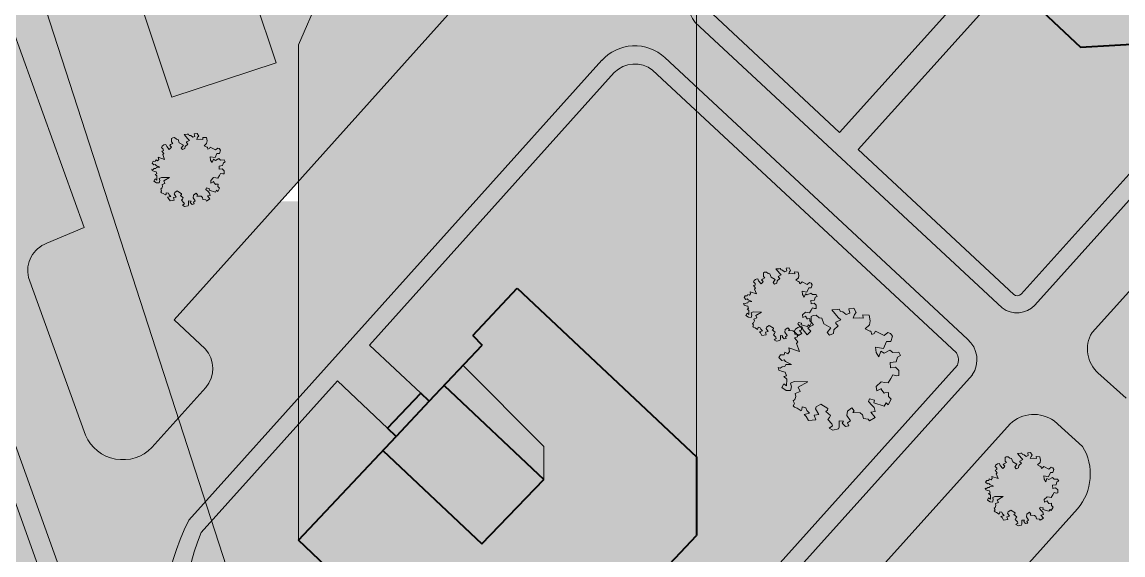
# Model space of a CAD drawing. Header units: millimetres. Extents: x 145836 to 266027, y 108786 to 206069.
# Drawn here: x 164393 to 172898, y 131255 to 135377 of the extents above; entities that cross this region are included whole.
import ezdxf

# ---------------------------------------------------------------- set-up
doc = ezdxf.new("R2010")
doc.units = ezdxf.units.MM
doc.layers.get('0').update_dxf_attribs({"color": 250})

msp = doc.modelspace()

# ---------------------------------------------------------------- hatches: boundary and pattern name
at = {"lineweight": 13, "true_color": 0xfcfcfc}
h = msp.add_hatch(color=7, dxfattribs=at)
h.set_gradient(color1=(194, 223, 180), color2=(197, 224, 184), centered=1, one_color=1, tint=0.8)
h.paths.add_polyline_path([(179772.6, 143016.4, -0.792677), (180445.3, 141647.1), (172659.1, 132974.9, 0.35594), (172704.3, 132663), (172922.2, 132467.6, 0.250858), (173333.5, 132488.7), (183710.9, 144062.1, 0.658834), (183475.1, 144519.6), (167837.7, 142487.8, 0.355396), (167538.1, 142088.4), (167590.2, 141702, 0.352882), (167946.2, 141453.4)])
at = {"lineweight": 20}
h = msp.add_hatch(color=254, dxfattribs=at)
h.paths.add_polyline_path([(171272.5, 137755.7), (171272.5, 139434.4), (169225.4, 137152.2), (169464.5, 136926.9, -0.394827), (169464.5, 136620.6), (169149.9, 136269.9), (169582.5, 135862.3, -0.029779), (169613.4, 135906)])
h.paths.add_polyline_path([(163635.3, 137227.7), (163323.1, 137125.8, -0.38277), (163054.9, 137258.8), (162787.3, 138001.9), (162787.3, 136420.3), (163662.4, 133990.2), (164801.1, 133990.2)])
h.paths.add_polyline_path([(166528.4, 133990.2), (166389.3, 133990.2), (165568.1, 133074.7), (165807.2, 132849.4, -0.394827), (165807.2, 132543.1), (165600.4, 132312.6), (165809.8, 131665.4), (166528.4, 132466.6)])
at = {"lineweight": 20, "true_color": 0xfff1c7}
for points in [[(171952.1, 135614.8), (171814.8, 135752.2), (170709.2, 134522.7), (169688.1, 135475.8, -0.350965), (169742.2, 135847.6), (171272.5, 137553.7), (171272.5, 137755.7), (169613.4, 135906, 0.029779), (169582.5, 135862.3), (169603.6, 135842.4), (169603.6, 135362), (171964, 133165.1, 0.374766), (172218.2, 133187.6), (175713.5, 137084.5, 0.396719), (175675, 137359.3), (174347.7, 138596.2), (174347.7, 138412.7), (175590.5, 137250.2, -0.195134), (175595.2, 137154.6), (174235.6, 135638.8), (173944.2, 135910.5), (173690.5, 135641.2), (173987, 135361.7), (172112.1, 133271.4, -0.357311), (172054.2, 133268.8), (170851.3, 134390)], [(169603.6, 134872.9), (169603.6, 134688.4), (171611, 132817.3, -0.237373), (171619.3, 132721.9), (169615.1, 130487.5), (169200.1, 130875.7), (168946.3, 130606.4), (169366.6, 130210.4), (167841.2, 128509.9, -0.141055), (167424.1, 128227.9), (166606.9, 127955.1, -0.327904), (166526.6, 128015.4), (166164.9, 129019.7), (166036.8, 128978.3), (166410.5, 127940.3, 0.369105), (166640.3, 127841), (167536.1, 128139.9, 0.136984), (167939.4, 128417.3), (171734.5, 132648.4, 0.386482), (171695.9, 132923.1)]]:
    msp.add_hatch(color=254, dxfattribs=at).paths.add_polyline_path(points)
at = {"lineweight": 20, "true_color": 0xb5b5b5}
h = msp.add_hatch(color=253, dxfattribs=at)
h.paths.add_polyline_path([(173959.9, 136124.6), (174007.1, 136079.1), (174347.7, 136440.6), (174347.7, 137048), (172963.5, 138352.3), (172618.9, 137986.6), (172693.1, 137912.4), (172544.1, 137754.3), (173169.5, 137128.9), (173169.5, 136874.1), (172690.2, 136377.1), (171925.5, 137097.7), (171272.5, 136404.7), (172570.1, 135182), (173196.9, 135219.3), (173535.2, 135578.3), (173490.7, 135621.4)])
h.paths.add_polyline_path([(173169.5, 136874.1), (172398.9, 137600.2), (171925.5, 137097.7), (172690.2, 136377.1)], flags=16)
at = {"lineweight": 20}
h = msp.add_hatch(color=256, dxfattribs=at)
h.set_gradient(color1=(194, 223, 180), color2=(197, 224, 184), centered=1, one_color=1, tint=0.8)
h.paths.add_polyline_path([(166396.5, 136138.1), (165373.6, 136138.1), (165536.8, 135685), (166089.7, 135867.3), (166106.9, 135815.3)], flags=17)
h.paths.add_polyline_path([(165549.5, 134794.2), (165282.8, 135601.2), (165485, 135667.9), (165315.6, 136138.1), (165089.4, 136138.1), (164514.4, 137734.9), (163910.2, 137537.8), (165600.4, 132312.6), (165813.4, 132550.1, 0.38277), (165807.2, 132849.4), (165568.1, 133074.7), (166528.4, 134145.3), (166528.4, 135199.1), (166996.3, 136273.1), (167251.5, 136032.6), (167251.5, 136543.9), (167445.4, 136642.5), (167159.8, 136908.6), (166126.4, 135756.4), (166356.4, 135060.4)])
at = {"lineweight": 20, "true_color": 0xbf9e7d}
h = msp.add_hatch(color=33, dxfattribs=at)
h.paths.add_polyline_path([(166089.7, 137676.4), (165282.8, 137410.2), (165549.5, 136603.3), (166356.4, 136869.5)])
h.paths.add_polyline_path([(165332.5, 137260), (165318.5, 137302.4), (164993, 137195), (165008.2, 137153)])
h.paths.add_polyline_path([(165923, 136726.6), (165871.2, 136709.4), (165973.6, 136425), (166031.6, 136425)])
h.paths.add_polyline_path([(166575.9, 137452.5), (166538.6, 137487.3), (166190.2, 137372.3), (166204.2, 137329.9)])
h.paths.add_polyline_path([(165373.6, 136138.1), (165315.6, 136138.1), (165485, 135667.9), (165536.8, 135685)])
h.paths.add_polyline_path([(166089.7, 135867.3), (165282.8, 135601.2), (165549.5, 134794.2), (166356.4, 135060.4)])
h.paths.add_polyline_path([(166468.8, 136138.1), (166396.5, 136138.1), (166106.9, 135815.3), (166126.4, 135756.4)])
at = {"lineweight": 20}
h = msp.add_hatch(color=256, dxfattribs=at)
h.set_gradient(color1=(194, 223, 180), color2=(197, 224, 184), centered=1, one_color=1, tint=0.8)
h.paths.add_polyline_path([(163910.2, 137537.8), (163054.9, 137258.8, 0.38277), (163323.1, 137125.8), (163635.3, 137227.7), (164874.1, 133787.7), (164564, 133656.6, 0.35404), (164444, 133401.4), (164883.3, 132181.2, 0.532278), (165397.2, 132086.1), (165600.4, 132312.6)])
h = msp.add_hatch(color=256, dxfattribs=at)
h.set_gradient(color1=(194, 223, 180), color2=(197, 224, 184), centered=1, one_color=1, tint=0.8)
h.paths.add_polyline_path([(171272.5, 136404.7), (171272.5, 137553.7), (169706.7, 135808.1, 0.302025), (169688.1, 135475.8), (170709.2, 134522.7), (171814.8, 135752.2), (171814.8, 135893.7)])
h.paths.add_polyline_path([(172024.8, 135695.8), (170851.3, 134390), (172054.2, 133268.8, 0.357311), (172112.1, 133271.4), (173987, 135361.7), (173690.5, 135641.2), (173689, 135639.7), (173594, 135732.1), (173490.7, 135621.4), (173535.2, 135578.3), (173196.9, 135219.3), (172570.1, 135182)])
at = {"lineweight": 13}
h = msp.add_hatch(color=252, dxfattribs=at)
h.paths.add_polyline_path([(168295.7, 137074.8), (167573.6, 136707.7), (168646.1, 135708.2), (169149.9, 136269.9)])
h.paths.add_polyline_path([(167573.6, 136707.7), (167445.4, 136642.5), (168555.7, 135607.4), (168646.1, 135708.2)])
h.paths.add_polyline_path([(167445.4, 136642.5), (167251.5, 136543.9), (167251.5, 136032.6), (166996.3, 136273.1), (166528.4, 135199.1), (166528.4, 134145.3), (167889.2, 135662.4), (168147.5, 135424.3, 0.390675), (168405.4, 135439.8), (168555.7, 135607.4)])
h.paths.add_polyline_path([(169582.5, 135862.3), (169149.9, 136269.9), (168405.4, 135439.8, -0.390675), (168147.5, 135424.3), (167889.2, 135662.4), (166528.4, 134145.3), (166528.4, 132466.6), (168871.7, 135079.1, -0.421045), (169358.6, 135101.2), (169603.6, 134872.9), (169603.6, 135362), (169592.5, 135372.3, -0.2962)])
h.paths.add_polyline_path([(169603.6, 135842.4), (169582.5, 135862.3, 0.2962), (169592.5, 135372.3), (169603.6, 135362)])
h.paths.add_polyline_path([(168872.9, 135080.5), (166528.4, 132466.6), (166528.4, 132264.6), (166829.9, 132600.7), (167217.8, 132235.1), (167473, 132505.9), (167078.4, 132877.8), (168968.5, 134985, -0.38902), (169264.6, 135004.4), (169603.6, 134688.4), (169603.6, 134872.9), (169357.9, 135101.9, 0.418549)])
h.paths.add_polyline_path([(169603.6, 134688.4), (169264.6, 135004.4, 0.38902), (168968.5, 134985), (167078.4, 132877.8), (167473, 132505.9), (167539.7, 132443.2), (167949, 132877.6), (167874.8, 132951.8), (168219.4, 133317.5), (169603.6, 132013.2)])
h.paths.add_polyline_path([(167217.8, 132235.1), (166829.9, 132600.7), (166528.4, 132264.6), (166528.4, 131369.9), (167284.5, 132172.3)])
at = {"lineweight": 20}
for color, points in [(254, [(175697, 136358.4), (175697, 137066), (172227.1, 133197.5, -0.193156), (172099.6, 133129.2), (172099.6, 132318.1, -0.265254), (172367.1, 132291.4), (172586, 132095, -0.321125), (172547.9, 131611.9), (172099.6, 131112.1), (172099.6, 129531.2), (172925.3, 130461.5, -1.009439), (173351.8, 130075.8), (173113.3, 129804.9), (174909.4, 128210.7), (175169.7, 128506.4, -0.362662), (175564.3, 128515.5), (175697, 128398.7), (175697, 128974.7), (175560.3, 129095, -0.416186), (175528.4, 129545.6), (175697, 129741.5), (175697, 130405), (175194, 129826.8, -0.403859), (174775.1, 129786.4), (173621.2, 130802.4, -0.454124), (173572.9, 131193.3), (175697, 133586.2), (175697, 135124.6), (173333.5, 132488.7, -0.250858), (172922.2, 132467.6), (172708.7, 132659, -0.362633), (172659.1, 132974.9)]), (254, [(165809.8, 131665.4), (165600.4, 132312.6), (165397.2, 132086.1, -0.532278), (164883.3, 132181.2), (164444, 133401.4, -0.38277), (164584.9, 133665.4), (164874.1, 133787.7), (164801.1, 133990.2), (163662.4, 133990.2), (165526.6, 128813.2), (166036.8, 128978.3), (165575.4, 130259.4, -0.201682), (165683, 131524.1)]), (252, [(167800, 132719.5), (167654.8, 132565.4), (168425.4, 131839.3), (168425.4, 132094.2)])]:
    msp.add_hatch(color=color, dxfattribs=at).paths.add_polyline_path(points)
at = {"lineweight": 20, "true_color": 0xfff1c7}
h = msp.add_hatch(color=254, dxfattribs=at)
h.paths.add_polyline_path([(162787.3, 136420.3), (162787.3, 136018.3), (163030.6, 135318.4), (162787.3, 135240.4), (162787.3, 134849.7), (163152.8, 134966.8), (165383.2, 128766.8), (165526.6, 128813.2)])
h.paths.add_polyline_path([(159716.6, 134256.4), (159308.6, 134125.7), (158657, 136120.7, -0.369789), (158741.9, 136248.2), (159040.7, 136345.7), (159007.4, 136448.7), (158649.6, 136331.9, 0.36162), (158520.2, 136094.4), (159482.8, 133143.6, 0.300185), (159676.9, 132996.8), (159424, 133771.9), (159830.7, 133903.5)])
h.paths.add_polyline_path([(159932.4, 136636.5), (159932.4, 136750.4), (159007.4, 136448.7), (159040.7, 136345.7)])
at = {"lineweight": 20}
h = msp.add_hatch(color=254, dxfattribs=at)
h.paths.add_polyline_path([(168286.1, 128098), (167410.3, 128098), (166931.1, 127938), (166931.1, 127470.4), (167880, 127787.1, 0.086971)])
h.paths.add_polyline_path([(172025.7, 132269.4, -0.082195), (172099.6, 132318.1), (172099.6, 133129.2, -0.187061), (171964, 133165.1), (169603.6, 135362), (169603.6, 134872.9), (171695.9, 132923.1, -0.386482), (171734.5, 132648.4), (167939.4, 128417.3, -0.141055), (167522.3, 128135.3), (167410.3, 128098), (168286.1, 128098, 0.022008), (168370, 128197.7)])
h = msp.add_hatch(color=256, dxfattribs=at)
h.set_gradient(color1=(194, 223, 180), color2=(197, 224, 184), centered=1, one_color=1, tint=0.8)
h.paths.add_polyline_path([(169603.6, 132013.2), (169603.6, 131405.8), (169263, 131044.3), (169215.8, 131089.8), (169103.6, 130969.5), (169200.1, 130875.7), (169615.1, 130487.5), (171619.3, 132721.9, 0.237373), (171611, 132817.3), (169603.6, 134688.4)])
at = {"lineweight": 20, "true_color": 0xb5b5b5}
h = msp.add_hatch(color=253, dxfattribs=at)
h.paths.add_polyline_path([(168425.4, 131839.3), (167946.1, 131342.3), (167181.4, 132062.9), (166528.4, 131369.9), (166743.7, 131167), (167825.9, 130147.3), (168452.8, 130184.6), (168791.1, 130543.5), (168746.6, 130586.7), (169215.8, 131089.8), (169263, 131044.3), (169603.6, 131405.8), (169603.6, 132013.2), (168219.4, 133317.5), (167874.8, 132951.8), (167949, 132877.6), (167800, 132719.5), (168425.4, 132094.2)])
h.paths.add_polyline_path([(167654.8, 132565.4), (167539.7, 132443.2), (167284.5, 132172.3), (167181.4, 132062.9), (167946.1, 131342.3), (168425.4, 131839.3)], flags=17)
at = {"lineweight": 40}
msp.add_hatch(color=252, dxfattribs=at).paths.add_polyline_path([(167539.7, 132443.2), (167473, 132505.9), (167217.8, 132235.1), (167284.5, 132172.3)])
at = {"lineweight": 20, "true_color": 0xfff1c7}
h = msp.add_hatch(color=254, dxfattribs=at)
h.paths.add_polyline_path([(166437.1, 129726), (166368.9, 129937), (165987.4, 129512.7), (165741.8, 130194.7, -0.186267), (165778.5, 131428.5), (165857.8, 131516.9), (165809.8, 131665.4), (165683, 131524.1, 0.201682), (165575.4, 130259.4), (166036.8, 128978.3), (166164.9, 129019.7), (166060.8, 129308.9)])
h.paths.add_polyline_path([(167207.8, 130580.2), (167070.7, 130717.4), (166368.9, 129937), (166437.1, 129726)])
h.paths.add_polyline_path([(166528.4, 132264.6), (166528.4, 132466.6), (165809.8, 131665.4), (165857.8, 131516.9)])
at = {"lineweight": 13}
h = msp.add_hatch(color=5, dxfattribs=at)
h.set_gradient(color1=(194, 223, 180), color2=(197, 224, 184), centered=1, one_color=1, tint=0.8)
h.paths.add_polyline_path([(159857.6, 130456.4, 0.364982), (159482.5, 130662.2), (159193.8, 130568, 0.380272), (159018.2, 130167.1), (160402.7, 126053.3, 0.384755), (160763.7, 125878.2), (161002.6, 125958.2, 0.367553), (161205.2, 126325.3)])
h.paths.add_polyline_path([(167257.3, 126650), (167257.3, 127199.2), (169171.1, 127846.5), (172547.9, 131611.9, 0.321125), (172586, 132095), (172367.1, 132291.4, 0.355193), (172025.7, 132269.4), (168370, 128197.7, -0.109188), (167880, 127787.1), (160849, 125440.4, 0.308604), (160694.8, 125178.2), (160726.9, 125081.8, 0.349526), (161505.7, 124773.7)])
at = {"lineweight": 20, "true_color": 0xfcfcfc}
h = msp.add_hatch(color=7, dxfattribs=at)
h.set_gradient(color1=(194, 223, 180), color2=(197, 224, 184), centered=1, one_color=1, tint=0.8)
h.paths.add_polyline_path([(164088.6, 132365.6), (160686.5, 131257.9), (161860.9, 127627.5), (165383.2, 128766.8)])
at = {"lineweight": 13}
h = msp.add_hatch(color=5, dxfattribs=at)
h.set_gradient(color1=(194, 223, 180), color2=(197, 224, 184), centered=1, one_color=1, tint=0.8)
h.paths.add_polyline_path([(166528.4, 132264.6), (165857.8, 131516.9), (166368.9, 129937), (167070.7, 130717.4), (167070.7, 130858.9), (166743.7, 131167), (166528.4, 131369.9)])
h.paths.add_polyline_path([(165741.8, 130194.7), (165987.4, 129512.7), (166368.9, 129937), (165857.8, 131516.9), (165778.5, 131428.5, 0.186267)])
h.paths.add_polyline_path([(166437.1, 129726), (166618.2, 129166.3), (166164.9, 129019.7), (166529.6, 128007, 0.299084), (166606.9, 127955.1), (167437.9, 128232.5, 0.119197), (167798.7, 128462.4), (169366.6, 130210.4), (168946.3, 130606.4), (168944.9, 130604.9), (168849.8, 130697.3), (168746.6, 130586.7), (168791.1, 130543.5), (168452.8, 130184.6), (167825.9, 130147.3), (167280.7, 130661), (167207.8, 130580.2)])
h.paths.add_polyline_path([(166437.1, 129726), (166060.8, 129308.9), (166164.9, 129019.7), (166618.2, 129166.3)])

# ---------------------------------------------------------------- linework, layer by layer
at = {"lineweight": 20}
for p, q in [((172659.1, 132974.9), (180604.1, 141823.9)), ((163540.4, 138680.9), (166618.2, 129166.3)), ((162432.9, 137404.4), (165903.8, 127765.9)), ((163635.3, 137227.7), (164874.1, 133787.7)), ((172218.2, 133187.6), (175713.5, 137084.5)), ((166356.4, 135060.4), (166089.7, 135867.3)), ((170709.2, 134522.7), (171883.7, 135828.8)), ((165568.1, 133074.7), (167889.2, 135662.4)), ((170851.3, 134390), (172024.8, 135695.8)), ((165549.5, 134794.2), (165282.8, 135601.2)), ((169688.1, 135475.8), (170709.2, 134522.7)), ((171964, 133165.1), (169592.5, 135372.3)), ((172112.1, 133271.4), (173987, 135361.7)), ((165550.5, 134794.6), (166357.4, 135060.8)), ((165683, 131524.1), (168872.9, 135080.5)), ((169357.9, 135101.9), (171695.9, 132923.1)), ((167078.4, 132877.8), (168968.5, 134985)), ((169264.6, 135004.4), (171611, 132817.3)), ((163152.8, 134966.8), (165745, 127761.1)), ((170851.3, 134390), (172054.2, 133268.8)), ((164874.1, 133787.7), (164584.9, 133665.4)), ((164444, 133401.4), (164883.3, 132181.2)), ((165807.2, 132849.4), (165568.1, 133074.7)), ((167473, 132505.9), (167078.4, 132877.8)), ((169615.1, 130487.5), (171619.3, 132721.9)), ((165778.5, 131428.5), (166829.9, 132600.7)), ((167217.8, 132235.1), (166829.9, 132600.7)), ((167939.4, 128417.3), (171734.5, 132648.4)), ((172922.2, 132467.6), (172704.3, 132663)), ((165397.2, 132086.1), (165813.4, 132550.1)), ((168370, 128197.7), (172025.7, 132269.4)), ((172586, 132095), (172367.1, 132291.4)), ((168653.7, 127269.6), (172547.9, 131611.9))]:
    msp.add_line(p, q, dxfattribs=at)
at = {"lineweight": 40}
for p, q in [((171272.5, 136404.7), (172570.1, 135182)), ((172570.1, 135182), (173196.9, 135219.3)), ((167874.8, 132951.8), (168219.4, 133317.5)), ((168219.4, 133317.5), (169603.6, 132013.2)), ((167874.8, 132951.8), (167949, 132877.6)), ((167539.7, 132443.2), (167949, 132877.6)), ((167217.8, 132235.1), (167473, 132505.9)), ((167539.7, 132443.2), (167473, 132505.9)), ((167654.8, 132565.4), (168425.4, 131839.3)), ((167539.7, 132443.2), (167284.5, 132172.3)), ((166528.4, 131369.9), (167284.5, 132172.3)), ((167284.5, 132172.3), (167217.8, 132235.1)), ((167181.4, 132062.9), (167946.1, 131342.3)), ((169603.6, 132013.2), (169603.6, 131405.8)), ((167946.1, 131342.3), (168425.4, 131839.3)), ((169263, 131044.3), (169603.6, 131405.8)), ((166743.7, 131167), (166528.4, 131369.9))]:
    msp.add_line(p, q, dxfattribs=at)
at = {"color": 252, "lineweight": 13}
msp.add_line((166996.3, 136273.1), (166528.4, 135199.1), dxfattribs=at)
at = {"color": 252, "lineweight": 9}
for p, q in [((169603.6, 132013.2), (169603.6, 135842.4)), ((166528.4, 131369.9), (166528.4, 135199.1))]:
    msp.add_line(p, q, dxfattribs=at)
at = {"lineweight": 13}
for p, q in [((165558.1, 134481.7), (165548.5, 134475.8)), ((165548.5, 134475.8), (165548.5, 134449.6)), ((165572.4, 134482.9), (165558.1, 134481.7)), ((165585.5, 134471), (165572.4, 134482.9)), ((165598.6, 134468.6), (165585.5, 134471)), ((165608.1, 134442.5), (165598.6, 134468.6)), ((165670.1, 134509.1), (165645, 134506.7)), ((165645, 134506.7), (165674.8, 134472.2)), ((165686.7, 134461.5), (165662.9, 134449.6)), ((165678.4, 134510.3), (165670.1, 134509.1)), ((165674.8, 134472.2), (165686.7, 134461.5)), ((165684.4, 134499.6), (165678.4, 134510.3)), ((165696.3, 134498.4), (165684.4, 134499.6)), ((165711.8, 134485.3), (165696.3, 134498.4)), ((165728.5, 134492.5), (165711.8, 134485.3)), ((165746.3, 134515.1), (165723.7, 134512.7)), ((165723.7, 134512.7), (165728.5, 134492.5)), ((165743.9, 134468.6), (165749.9, 134485.3)), ((165771.4, 134471), (165743.9, 134468.6)), ((165758.2, 134494.8), (165746.3, 134515.1)), ((165749.9, 134485.3), (165758.2, 134494.8)), ((165790.4, 134468.6), (165771.4, 134471)), ((165817.8, 134482.9), (165789.2, 134484.1)), ((165789.2, 134484.1), (165790.4, 134468.6)), ((165822.6, 134456.7), (165817.8, 134482.9)), ((165475.8, 134417.5), (165471.1, 134406.7)), ((165471.1, 134406.7), (165484.2, 134393.6)), ((165485.4, 134382.9), (165472.3, 134378.2)), ((165472.3, 134378.2), (165487.7, 134359.1)), ((165487.7, 134425.8), (165475.8, 134417.5)), ((165484.2, 134393.6), (165485.4, 134382.9)), ((165491.3, 134427), (165487.7, 134425.8)), ((165505.6, 134430.5), (165491.3, 134427)), ((165511.6, 134413.9), (165505.6, 134430.5)), ((165530.6, 134391.3), (165511.6, 134413.9)), ((165542.6, 134403.2), (165530.6, 134391.3)), ((165541.4, 134428.2), (165534.2, 134422.2)), ((165534.2, 134422.2), (165547.3, 134409.1)), ((165559.2, 134437.7), (165541.4, 134428.2)), ((165547.3, 134409.1), (165542.6, 134403.2)), ((165548.5, 134449.6), (165559.2, 134437.7)), ((165640.3, 134424.6), (165608.1, 134442.5)), ((165623.6, 134402), (165640.3, 134424.6)), ((165634.3, 134390.1), (165623.6, 134402)), ((165652.2, 134397.2), (165634.3, 134390.1)), ((165654.6, 134415.1), (165652.2, 134397.2)), ((165674.8, 134432.9), (165654.6, 134415.1)), ((165662.9, 134449.6), (165664.1, 134443.6)), ((165664.1, 134443.6), (165674.8, 134432.9)), ((165800, 134419.8), (165819, 134437.7)), ((165821.4, 134407.9), (165800, 134419.8)), ((165819, 134437.7), (165822.6, 134456.7)), ((165825, 134409.1), (165821.4, 134407.9)), ((165829.7, 134392.4), (165825, 134409.1)), ((165840.5, 134398.4), (165829.7, 134392.4)), ((165847.6, 134407.9), (165840.5, 134398.4)), ((165886.9, 134387.7), (165847.6, 134407.9)), ((165904.8, 134402), (165886.9, 134387.7)), ((165916.7, 134397.2), (165904.8, 134402)), ((165926.3, 134385.3), (165916.7, 134397.2)), ((165917.9, 134360.3), (165926.3, 134385.3)), ((165406.9, 134299.4), (165398.7, 134286)), ((165423.2, 134297.9), (165406.9, 134299.4)), ((165427, 134310.6), (165423.2, 134297.9)), ((165440.4, 134303.9), (165427, 134310.6)), ((165449.3, 134314.3), (165440.4, 134303.9)), ((165494.3, 134314.2), (165445.6, 134330.4)), ((165445.6, 134330.4), (165449.3, 134314.3)), ((165487.7, 134359.1), (165480.6, 134350.8)), ((165480.6, 134350.8), (165494.3, 134314.2)), ((165850, 134309.1), (165847.6, 134334.1)), ((165847.6, 134334.1), (165884.6, 134328.2)), ((165863.1, 134288.9), (165850, 134309.1)), ((165872.6, 134315.1), (165863.1, 134288.9)), ((165886.9, 134306.7), (165872.6, 134315.1)), ((165884.6, 134328.2), (165898.9, 134360.3)), ((165914.4, 134321), (165886.9, 134306.7)), ((165898.9, 134360.3), (165917.9, 134360.3)), ((165927.5, 134309.1), (165914.4, 134321)), ((165954.9, 134310.3), (165927.5, 134309.1)), ((165948.9, 134287.7), (165963.2, 134294.8)), ((165963.2, 134294.8), (165954.9, 134310.3)), ((165406.1, 134236.9), (165395.7, 134239.9)), ((165395.7, 134239.9), (165399.4, 134227.2)), ((165398.7, 134286), (165412.8, 134271.9)), ((165399.4, 134227.2), (165415.8, 134221.3)), ((165415, 134243.6), (165406.1, 134236.9)), ((165412.8, 134271.9), (165423.2, 134274.8)), ((165427.7, 134244.3), (165415, 134243.6)), ((165415.8, 134221.3), (165428.5, 134218.3)), ((165423.2, 134274.8), (165429.9, 134267.4)), ((165431.4, 134253.3), (165427.7, 134244.3)), ((165428.5, 134218.3), (165434.4, 134201.9)), ((165429.9, 134267.4), (165458.3, 134254.1)), ((165458.3, 134254.1), (165431.4, 134253.3)), ((165915.5, 134262.7), (165943, 134266.3)), ((165916.7, 134237.7), (165915.5, 134262.7)), ((165939.4, 134241.2), (165916.7, 134237.7)), ((165918, 134189), (165926.9, 134206.1)), ((165926.9, 134206.1), (165944.1, 134201.6)), ((165956.1, 134225.8), (165939.4, 134241.2)), ((165943, 134266.3), (165948.9, 134287.7)), ((165955.2, 134202.4), (165956.1, 134225.8)), ((165421.8, 134163.7), (165412.8, 134146.6)), ((165412.8, 134146.6), (165432.9, 134133.2)), ((165434.4, 134201.9), (165421.8, 134197.5)), ((165421.8, 134197.5), (165435.9, 134186.3)), ((165435.2, 134154.8), (165421.8, 134163.7)), ((165432.9, 134133.2), (165453, 134132.5)), ((165435.9, 134186.3), (165435.2, 134154.8)), ((165453, 134132.5), (165458.3, 134150.3)), ((165453.8, 134166.7), (165470.2, 134174.9)), ((165458.3, 134150.3), (165453.8, 134166.7)), ((165470.2, 134174.9), (165533.6, 134174)), ((165497.7, 134128.8), (165475.4, 134119.8)), ((165533.6, 134174), (165488.8, 134148.1)), ((165488.8, 134148.1), (165497.7, 134128.8)), ((165851, 134151), (165873.3, 134173.4)), ((165853.2, 134130.9), (165851, 134151)), ((165875.5, 134142.8), (165853.2, 134130.9)), ((165872.6, 134141.4), (165875.5, 134142.8)), ((165887.5, 134120.5), (165872.6, 134141.4)), ((165873.3, 134173.4), (165891.2, 134170.4)), ((165890.4, 134122), (165887.5, 134120.5)), ((165907.6, 134123.5), (165890.4, 134122)), ((165891.2, 134170.4), (165905.3, 134168.1)), ((165905.3, 134168.1), (165918, 134189)), ((165906.8, 134105.6), (165907.6, 134123.5)), ((165944.1, 134201.6), (165955.2, 134202.4)), ((165473.1, 134090.8), (165465, 134085.6)), ((165465, 134085.6), (165471.7, 134072.2)), ((165471.7, 134072.2), (165465.7, 134062.5)), ((165465.7, 134062.5), (165471.7, 134055.8)), ((165471.7, 134055.8), (165483.6, 134051.4)), ((165478.4, 134105.7), (165473.1, 134090.8)), ((165475.4, 134119.8), (165478.4, 134105.7)), ((165483.6, 134051.4), (165502.9, 134039.5)), ((165502.9, 134039.5), (165505.9, 134044.7)), ((165505.9, 134044.7), (165507.4, 134056.6)), ((165507.4, 134056.6), (165523.8, 134052.9)), ((165523.8, 134052.9), (165529, 134041)), ((165529, 134041), (165541.7, 134028.3)), ((165568.5, 134047.5), (165573, 134057.2)), ((165584.2, 134022.2), (165568.5, 134047.5)), ((165573, 134057.2), (165593.1, 134069.8)), ((165593.1, 134069.8), (165625.9, 134049)), ((165625.2, 134042.3), (165617, 134035.6)), ((165625.9, 134049), (165625.2, 134042.3)), ((165714.5, 134017), (165716.8, 134037.8)), ((165716.8, 134037.8), (165737.6, 134052.7)), ((165737.6, 134052.7), (165748.8, 134039.3)), ((165748.8, 134039.3), (165742.8, 134030.4)), ((165814.5, 134081.8), (165819.7, 134093.7)), ((165830.1, 134065.5), (165814.5, 134081.8)), ((165819.7, 134093.7), (165842.8, 134087.8)), ((165841.3, 134054.3), (165830.1, 134065.5)), ((165842.8, 134087.8), (165839.8, 134075.1)), ((165839.8, 134075.1), (165888.2, 134061)), ((165845.8, 134035.7), (165841.3, 134054.3)), ((165888.2, 134061), (165896.4, 134075.1)), ((165896.4, 134075.1), (165906.1, 134066.2)), ((165906.1, 134066.2), (165920.2, 134092.2)), ((165920.2, 134092.2), (165906.8, 134105.6)), ((165541.7, 134028.3), (165517.1, 134021.6)), ((165517.1, 134021.6), (165525.3, 134012.7)), ((165525.3, 134012.7), (165537.3, 133993.2)), ((165537.3, 133993.2), (165570, 133997.7)), ((165563.3, 134018.5), (165584.2, 134022.2)), ((165570, 133997.7), (165563.3, 134018.5)), ((165617, 134035.6), (165638.6, 134017)), ((165633.3, 134007.3), (165626.6, 133998.4)), ((165626.6, 133998.4), (165644.5, 133979.1)), ((165648.2, 133969.4), (165632.6, 133959)), ((165632.6, 133959), (165649, 133949.3)), ((165638.6, 134017), (165633.3, 134007.3)), ((165644.5, 133979.1), (165648.2, 133969.4)), ((165649, 133949.3), (165676.5, 133954.5)), ((165676.5, 133954.5), (165679.5, 133963.4)), ((165679.5, 133963.4), (165679.5, 133992.5)), ((165679.5, 133992.5), (165699.6, 133991)), ((165699.6, 133991), (165692.9, 133982)), ((165692.9, 133982), (165707.8, 133966.4)), ((165707.8, 133966.4), (165724.2, 133969.4)), ((165730.9, 133992.5), (165714.5, 134017)), ((165718.2, 133982.8), (165730.9, 133992.5)), ((165724.2, 133969.4), (165718.2, 133982.8)), ((165742.8, 134030.4), (165776.3, 134028.9)), ((165776.3, 134028.9), (165787.5, 134020)), ((165787.5, 134020), (165791.2, 134002.9)), ((165791.2, 134002.9), (165813.6, 134000.6)), ((165813.6, 134000.6), (165818.8, 133991.7)), ((165818.8, 133991.7), (165845, 134008.2)), ((165826.4, 134032), (165845.8, 134035.7)), ((165845, 134008.2), (165826.4, 134032)), ((170130.2, 133441.7), (170120.7, 133435.7)), ((170144.5, 133442.9), (170130.2, 133441.7)), ((170157.6, 133430.9), (170144.5, 133442.9)), ((170242.2, 133469), (170217.2, 133466.7)), ((170217.2, 133466.7), (170247, 133432.1)), ((170250.6, 133470.2), (170242.2, 133469)), ((170256.5, 133459.5), (170250.6, 133470.2)), ((170268.4, 133458.3), (170256.5, 133459.5)), ((170283.9, 133445.2), (170268.4, 133458.3)), ((170300.6, 133452.4), (170283.9, 133445.2)), ((170318.5, 133475), (170295.8, 133472.6)), ((170295.8, 133472.6), (170300.6, 133452.4)), ((170316.1, 133428.6), (170322.1, 133445.2)), ((170330.4, 133454.8), (170318.5, 133475)), ((170322.1, 133445.2), (170330.4, 133454.8)), ((170390, 133442.9), (170361.4, 133444)), ((170361.4, 133444), (170362.6, 133428.6)), ((170394.8, 133416.7), (170390, 133442.9)), ((170048, 133377.4), (170043.2, 133366.7)), ((170043.2, 133366.7), (170056.3, 133353.6)), ((170059.9, 133385.7), (170048, 133377.4)), ((170063.5, 133386.9), (170059.9, 133385.7)), ((170077.8, 133390.5), (170063.5, 133386.9)), ((170083.7, 133373.8), (170077.8, 133390.5)), ((170102.8, 133351.2), (170083.7, 133373.8)), ((170114.7, 133363.1), (170102.8, 133351.2)), ((170113.5, 133388.1), (170106.4, 133382.1)), ((170106.4, 133382.1), (170119.5, 133369)), ((170131.4, 133397.6), (170113.5, 133388.1)), ((170119.5, 133369), (170114.7, 133363.1)), ((170120.7, 133435.7), (170120.7, 133409.5)), ((170120.7, 133409.5), (170131.4, 133397.6)), ((170170.7, 133428.6), (170157.6, 133430.9)), ((170180.3, 133402.4), (170170.7, 133428.6)), ((170212.4, 133384.5), (170180.3, 133402.4)), ((170195.7, 133361.9), (170212.4, 133384.5)), ((170206.5, 133350), (170195.7, 133361.9)), ((170224.3, 133357.1), (170206.5, 133350)), ((170226.7, 133375), (170224.3, 133357.1)), ((170247, 133392.8), (170226.7, 133375)), ((170258.9, 133421.4), (170235.1, 133409.5)), ((170235.1, 133409.5), (170236.3, 133403.6)), ((170236.3, 133403.6), (170247, 133392.8)), ((170247, 133432.1), (170258.9, 133421.4)), ((170343.5, 133430.9), (170316.1, 133428.6)), ((170362.6, 133428.6), (170343.5, 133430.9)), ((170372.1, 133379.8), (170391.2, 133397.6)), ((170393.6, 133367.8), (170372.1, 133379.8)), ((170391.2, 133397.6), (170394.8, 133416.7)), ((170397.1, 133369), (170393.6, 133367.8)), ((170401.9, 133352.4), (170397.1, 133369)), ((170412.6, 133358.3), (170401.9, 133352.4)), ((170419.8, 133367.8), (170412.6, 133358.3)), ((170459.1, 133347.6), (170419.8, 133367.8)), ((170477, 133361.9), (170459.1, 133347.6)), ((170488.9, 133357.1), (170477, 133361.9)), ((170498.4, 133345.2), (170488.9, 133357.1)), ((170021.5, 133274.2), (170012.5, 133263.8)), ((170066.4, 133274.1), (170017.8, 133290.4)), ((170017.8, 133290.4), (170021.5, 133274.2)), ((170057.5, 133342.8), (170044.4, 133338.1)), ((170044.4, 133338.1), (170059.9, 133319)), ((170059.9, 133319), (170052.7, 133310.7)), ((170052.7, 133310.7), (170066.4, 133274.1)), ((170056.3, 133353.6), (170057.5, 133342.8)), ((170422.2, 133269), (170419.8, 133294)), ((170419.8, 133294), (170456.7, 133288.1)), ((170444.8, 133275), (170435.3, 133248.8)), ((170459.1, 133266.6), (170444.8, 133275)), ((170456.7, 133288.1), (170471, 133320.2)), ((170486.5, 133280.9), (170459.1, 133266.6)), ((170471, 133320.2), (170490.1, 133320.2)), ((170499.6, 133269), (170486.5, 133280.9)), ((170490.1, 133320.2), (170498.4, 133345.2)), ((169978.3, 133196.8), (169967.8, 133199.8)), ((169967.8, 133199.8), (169971.6, 133187.1)), ((169979, 133259.3), (169970.8, 133245.9)), ((169970.8, 133245.9), (169985, 133231.8)), ((169971.6, 133187.1), (169987.9, 133181.2)), ((169987.2, 133203.5), (169978.3, 133196.8)), ((169995.4, 133257.8), (169979, 133259.3)), ((169985, 133231.8), (169995.4, 133234.8)), ((169999.9, 133204.3), (169987.2, 133203.5)), ((169999.1, 133270.5), (169995.4, 133257.8)), ((169995.4, 133234.8), (170002.1, 133227.3)), ((170012.5, 133263.8), (169999.1, 133270.5)), ((170003.6, 133213.2), (169999.9, 133204.3)), ((170002.1, 133227.3), (170030.5, 133214)), ((170030.5, 133214), (170003.6, 133213.2)), ((170435.3, 133248.8), (170422.2, 133269)), ((170487.7, 133222.6), (170515.1, 133226.2)), ((170488.9, 133197.6), (170487.7, 133222.6)), ((170511.5, 133201.2), (170488.9, 133197.6)), ((170527, 133270.2), (170499.6, 133269)), ((170528.2, 133185.7), (170511.5, 133201.2)), ((170515.1, 133226.2), (170521.1, 133247.6)), ((170521.1, 133247.6), (170535.4, 133254.7)), ((170535.4, 133254.7), (170527, 133270.2)), ((170527.4, 133162.3), (170528.2, 133185.7)), ((169993.9, 133123.7), (169985, 133106.5)), ((169985, 133106.5), (170005.1, 133093.1)), ((169987.9, 133181.2), (170000.6, 133178.2)), ((170006.6, 133161.8), (169993.9, 133157.4)), ((169993.9, 133157.4), (170008.1, 133146.2)), ((170007.3, 133114.7), (169993.9, 133123.7)), ((170000.6, 133178.2), (170006.6, 133161.8)), ((170008.1, 133146.2), (170007.3, 133114.7)), ((170025.2, 133092.4), (170030.4, 133110.3)), ((170025.9, 133126.6), (170042.3, 133134.8)), ((170030.4, 133110.3), (170025.9, 133126.6)), ((170042.3, 133134.8), (170105.8, 133133.9)), ((170105.8, 133133.9), (170060.9, 133108)), ((170060.9, 133108), (170069.9, 133088.7)), ((170423.1, 133110.9), (170445.5, 133133.3)), ((170425.4, 133090.9), (170423.1, 133110.9)), ((170447.7, 133102.8), (170425.4, 133090.9)), ((170444.7, 133101.3), (170447.7, 133102.8)), ((170459.6, 133080.4), (170444.7, 133101.3)), ((170445.5, 133133.3), (170463.3, 133130.3)), ((170463.3, 133130.3), (170477.5, 133128.1)), ((170477.5, 133128.1), (170490.2, 133148.9)), ((170504.4, 133107.9), (170488.5, 133098)), ((170490.2, 133148.9), (170499.1, 133166)), ((170499.1, 133166), (170516.2, 133161.5)), ((170528.3, 133109.9), (170504.4, 133107.9)), ((170516.2, 133161.5), (170527.4, 133162.3)), ((170550.1, 133090.1), (170528.3, 133109.9)), ((170691.1, 133153.6), (170649.4, 133149.6)), ((170649.4, 133149.6), (170699.1, 133092.1)), ((170705, 133155.6), (170691.1, 133153.6)), ((170714.9, 133137.7), (170705, 133155.6)), ((170734.8, 133135.7), (170714.9, 133137.7)), ((170760.6, 133113.9), (170734.8, 133135.7)), ((170788.4, 133125.8), (170760.6, 133113.9)), ((170818.2, 133163.5), (170780.5, 133159.5)), ((170780.5, 133159.5), (170788.4, 133125.8)), ((170814.3, 133086.1), (170824.2, 133113.9)), ((170838.1, 133129.8), (170818.2, 133163.5)), ((170824.2, 133113.9), (170838.1, 133129.8)), ((170937.4, 133109.9), (170889.7, 133111.9)), ((170889.7, 133111.9), (170891.7, 133086.1)), ((170945.3, 133066.3), (170937.4, 133109.9)), ((170005.1, 133093.1), (170025.2, 133092.4)), ((170045.3, 133050.7), (170037.1, 133045.5)), ((170037.1, 133045.5), (170043.8, 133032.1)), ((170043.8, 133032.1), (170037.9, 133022.5)), ((170037.9, 133022.5), (170043.8, 133015.8)), ((170043.8, 133015.8), (170055.7, 133011.3)), ((170050.5, 133065.6), (170045.3, 133050.7)), ((170069.9, 133088.7), (170047.5, 133079.8)), ((170047.5, 133079.8), (170050.5, 133065.6)), ((170078.1, 133004.6), (170079.6, 133016.5)), ((170079.6, 133016.5), (170095.9, 133012.8)), ((170140.7, 133007.4), (170145.2, 133017.1)), ((170145.2, 133017.1), (170165.3, 133029.8)), ((170165.3, 133029.8), (170198, 133008.9)), ((170386.6, 133041.7), (170391.8, 133053.7)), ((170402.3, 133025.4), (170386.6, 133041.7)), ((170393.2, 133016.7), (170387.2, 133014.7)), ((170391.8, 133053.7), (170414.9, 133047.7)), ((170417, 133022.6), (170393.2, 133016.7)), ((170413.4, 133014.2), (170402.3, 133025.4)), ((170414.9, 133047.7), (170412, 133035.1)), ((170412, 133035.1), (170460.4, 133020.9)), ((170427, 132994.8), (170417, 133022.6)), ((170462.6, 133081.9), (170459.6, 133080.4)), ((170460.4, 133020.9), (170468.6, 133035.1)), ((170479.7, 133083.4), (170462.6, 133081.9)), ((170476.6, 133018.6), (170464.7, 133008.7)), ((170468.6, 133035.1), (170478.2, 133026.1)), ((170506.4, 133034.5), (170476.6, 133018.6)), ((170478.2, 133026.1), (170492.4, 133052.2)), ((170479, 133065.6), (170479.7, 133083.4)), ((170492.4, 133052.2), (170479, 133065.6)), ((170488.5, 133098), (170488.5, 133054.4)), ((170488.5, 133054.4), (170506.4, 133034.5)), ((170571.9, 133086.1), (170550.1, 133090.1)), ((170587.8, 133042.5), (170571.9, 133086.1)), ((170641.5, 133012.7), (170587.8, 133042.5)), ((170699.1, 133026.6), (170665.3, 132996.8)), ((170718.9, 133074.2), (170679.2, 133054.4)), ((170679.2, 133054.4), (170681.2, 133044.4)), ((170681.2, 133044.4), (170699.1, 133026.6)), ((170699.1, 133092.1), (170718.9, 133074.2)), ((170859.9, 133090.1), (170814.3, 133086.1)), ((170891.7, 133086.1), (170859.9, 133090.1)), ((170907.6, 133004.8), (170939.4, 133034.5)), ((170939.4, 133034.5), (170945.3, 133066.3)), ((170055.7, 133011.3), (170075.1, 132999.4)), ((170075.1, 132999.4), (170078.1, 133004.6)), ((170113.8, 132988.2), (170089.2, 132981.5)), ((170089.2, 132981.5), (170097.4, 132972.6)), ((170095.9, 133012.8), (170101.2, 133000.9)), ((170097.4, 132972.6), (170109.4, 132953.1)), ((170101.2, 133000.9), (170113.8, 132988.2)), ((170109.4, 132953.1), (170142.2, 132957.6)), ((170135.5, 132978.4), (170156.3, 132982.1)), ((170142.2, 132957.6), (170135.5, 132978.4)), ((170156.3, 132982.1), (170140.7, 133007.4)), ((170197.3, 133002.2), (170189.1, 132995.5)), ((170189.1, 132995.5), (170210.7, 132976.9)), ((170198, 133008.9), (170197.3, 133002.2)), ((170205.5, 132967.3), (170198.8, 132958.3)), ((170198.8, 132958.3), (170216.7, 132939)), ((170210.7, 132976.9), (170205.5, 132967.3)), ((170216.7, 132939), (170220.4, 132929.3)), ((170251.7, 132923.4), (170251.7, 132952.4)), ((170251.7, 132952.4), (170271.8, 132950.9)), ((170271.8, 132950.9), (170265.1, 132942)), ((170265.1, 132942), (170280, 132926.3)), ((170286.7, 132976.9), (170288.9, 132997.8)), ((170303.1, 132952.4), (170286.7, 132976.9)), ((170288.9, 132997.8), (170309.8, 133012.6)), ((170290.4, 132942.7), (170303.1, 132952.4)), ((170296.4, 132929.3), (170290.4, 132942.7)), ((170309.8, 133012.6), (170320.9, 132999.3)), ((170320.9, 132999.3), (170315, 132990.3)), ((170315, 132990.3), (170348.5, 132988.8)), ((170348.5, 132988.8), (170359.7, 132979.9)), ((170367.4, 133000.8), (170359.4, 132982.9)), ((170359.4, 132982.9), (170381.3, 132961.1)), ((170359.7, 132979.9), (170363.4, 132962.8)), ((170383.3, 132943.2), (170361.4, 132935.3)), ((170361.4, 132935.3), (170387.2, 132903.6)), ((170363.4, 132962.8), (170385.7, 132960.6)), ((170387.2, 133014.7), (170367.4, 133000.8)), ((170381.3, 132961.1), (170383.3, 132943.2)), ((170385.7, 132960.6), (170390.9, 132951.6)), ((170390.9, 132951.6), (170417.2, 132968.1)), ((170398.5, 132991.9), (170417.9, 132995.6)), ((170417.2, 132968.1), (170398.5, 132991.9)), ((170417.9, 132995.6), (170413.4, 133014.2)), ((170458.7, 132957.1), (170427, 132994.8)), ((170478.6, 132977), (170458.7, 132957.1)), ((170464.7, 133008.7), (170486.5, 132986.9)), ((170486.5, 132986.9), (170478.6, 132977)), ((170613.7, 132975), (170641.5, 133012.7)), ((170631.5, 132955.1), (170613.7, 132975)), ((170661.3, 132967.1), (170631.5, 132955.1)), ((170665.3, 132996.8), (170661.3, 132967.1)), ((170943.3, 132984.9), (170907.6, 133004.8)), ((170949.3, 132986.9), (170943.3, 132984.9)), ((170957.2, 132959.1), (170949.3, 132986.9)), ((170975.1, 132969), (170957.2, 132959.1)), ((170987, 132984.9), (170975.1, 132969)), ((171052.6, 132951.2), (170987, 132984.9)), ((171082.4, 132975), (171052.6, 132951.2)), ((171102.2, 132967.1), (171082.4, 132975)), ((171118.1, 132947.2), (171102.2, 132967.1)), ((171104.2, 132905.5), (171118.1, 132947.2)), ((170220.4, 132929.3), (170204.8, 132918.9)), ((170204.8, 132918.9), (170221.1, 132909.2)), ((170221.1, 132909.2), (170248.7, 132914.4)), ((170248.7, 132914.4), (170251.7, 132923.4)), ((170280, 132926.3), (170296.4, 132929.3)), ((170398.2, 132828.7), (170317.1, 132855.8)), ((170317.1, 132855.8), (170323.2, 132828.8)), ((170387.2, 132903.6), (170375.3, 132889.7)), ((170375.3, 132889.7), (170398.2, 132828.7)), ((170991, 132820.2), (170987, 132861.9)), ((170987, 132861.9), (171048.6, 132852)), ((171048.6, 132852), (171072.4, 132905.5)), ((171072.4, 132905.5), (171104.2, 132905.5)), ((170252.4, 132804), (170238.8, 132781.7)), ((170238.8, 132781.7), (170262.4, 132758.1)), ((170279.7, 132801.5), (170252.4, 132804)), ((170262.4, 132758.1), (170279.7, 132763.1)), ((170285.9, 132822.6), (170279.7, 132801.5)), ((170279.7, 132763.1), (170290.9, 132750.7)), ((170308.3, 132811.5), (170285.9, 132822.6)), ((170323.2, 132828.8), (170308.3, 132811.5)), ((171012.9, 132786.5), (170991, 132820.2)), ((171028.7, 132830.1), (171012.9, 132786.5)), ((171052.6, 132816.2), (171028.7, 132830.1)), ((171098.3, 132840.1), (171052.6, 132816.2)), ((171120.1, 132820.2), (171098.3, 132840.1)), ((171165.8, 132822.2), (171120.1, 132820.2)), ((171145.9, 132748.8), (171155.9, 132784.5)), ((171155.9, 132784.5), (171179.7, 132796.4)), ((171179.7, 132796.4), (171165.8, 132822.2)), ((170251.2, 132699.8), (170233.8, 132704.8)), ((170233.8, 132704.8), (170240, 132683.7)), ((170240, 132683.7), (170267.3, 132673.8)), ((170266.1, 132711), (170251.2, 132699.8)), ((170287.2, 132712.3), (170266.1, 132711)), ((170293.4, 132727.1), (170287.2, 132712.3)), ((170290.9, 132750.7), (170338.2, 132728.6)), ((170338.2, 132728.6), (170293.4, 132727.1)), ((171100.2, 132742.8), (171145.9, 132748.8)), ((171102.2, 132701.2), (171100.2, 132742.8)), ((171140, 132707.1), (171102.2, 132701.2)), ((171167.8, 132681.3), (171140, 132707.1)), ((171166.4, 132642.3), (171167.8, 132681.3)), ((170267.3, 132673.8), (170288.4, 132668.8)), ((170298.4, 132641.6), (170277.3, 132634.1)), ((170277.3, 132634.1), (170300.8, 132615.5)), ((170288.4, 132668.8), (170298.4, 132641.6)), ((170300.8, 132615.5), (170299.6, 132563)), ((170330.6, 132582.9), (170358, 132596.5)), ((170358, 132596.5), (170463.7, 132595.1)), ((170463.7, 132595.1), (170389, 132551.9)), ((170992.6, 132556.7), (171029.9, 132594)), ((171029.9, 132594), (171059.7, 132589)), ((171083.2, 132585.3), (171104.3, 132620)), ((171104.3, 132620), (171119.2, 132648.5)), ((171119.2, 132648.5), (171147.8, 132641.1)), ((171147.8, 132641.1), (171166.4, 132642.3)), ((170277.3, 132577.9), (170262.4, 132549.4)), ((170262.4, 132549.4), (170295.9, 132527.1)), ((170299.6, 132563), (170277.3, 132577.9)), ((170295.9, 132527.1), (170329.4, 132525.8)), ((170329.4, 132525.8), (170338.1, 132555.6)), ((170338.1, 132555.6), (170330.6, 132582.9)), ((170403.9, 132519.6), (170366.6, 132504.8)), ((170389, 132551.9), (170403.9, 132519.6)), ((170996.3, 132523.3), (170992.6, 132556.7)), ((171033.6, 132543.1), (170996.3, 132523.3)), ((171028.6, 132540.6), (171033.6, 132543.1)), ((171053.4, 132505.9), (171028.6, 132540.6)), ((171058.4, 132508.4), (171053.4, 132505.9)), ((171087, 132510.9), (171058.4, 132508.4)), ((171059.7, 132589), (171083.2, 132585.3)), ((171085.7, 132481.1), (171087, 132510.9)), ((170362.9, 132456.4), (170349.3, 132447.7)), ((170349.3, 132447.7), (170360.4, 132425.4)), ((170360.4, 132425.4), (170350.5, 132409.3)), ((170371.6, 132481.2), (170362.9, 132456.4)), ((170366.6, 132504.8), (170371.6, 132481.2)), ((170529.4, 132400.4), (170562.9, 132421.4)), ((170562.9, 132421.4), (170617.5, 132386.7)), ((170931.8, 132441.4), (170940.5, 132461.3)), ((170957.9, 132414.1), (170931.8, 132441.4)), ((170940.5, 132461.3), (170979, 132451.3)), ((170979, 132451.3), (170974, 132430.3)), ((170974, 132430.3), (171054.7, 132406.7)), ((171054.7, 132406.7), (171068.3, 132430.3)), ((171068.3, 132430.3), (171084.5, 132415.4)), ((171084.5, 132415.4), (171108.1, 132458.8)), ((171108.1, 132458.8), (171085.7, 132481.1)), ((170350.5, 132409.3), (170360.4, 132398.1)), ((170360.4, 132398.1), (170380.3, 132390.7)), ((170380.3, 132390.7), (170412.6, 132370.8)), ((170412.6, 132370.8), (170417.5, 132379.5)), ((170417.5, 132379.5), (170420, 132399.3)), ((170420, 132399.3), (170447.3, 132393.1)), ((170477.1, 132352.2), (170436.2, 132341.1)), ((170436.2, 132341.1), (170449.8, 132326.2)), ((170447.3, 132393.1), (170456, 132373.3)), ((170456, 132373.3), (170477.1, 132352.2)), ((170513.2, 132335.9), (170548, 132342.1)), ((170524.4, 132301.1), (170513.2, 132335.9)), ((170521.9, 132384.2), (170529.4, 132400.4)), ((170548, 132342.1), (170521.9, 132384.2)), ((170616.3, 132375.6), (170602.6, 132364.4)), ((170602.6, 132364.4), (170638.6, 132333.4)), ((170617.5, 132386.7), (170616.3, 132375.6)), ((170765.2, 132333.4), (170768.9, 132368.1)), ((170768.9, 132368.1), (170803.7, 132392.9)), ((170803.7, 132392.9), (170822.3, 132370.6)), ((170822.3, 132370.6), (170812.4, 132355.7)), ((170812.4, 132355.7), (170868.2, 132353.2)), ((170868.2, 132353.2), (170886.9, 132338.3)), ((170886.9, 132338.3), (170893.1, 132309.8)), ((170951.7, 132358.3), (170983.9, 132364.5)), ((170982.7, 132318.6), (170951.7, 132358.3)), ((170976.5, 132395.5), (170957.9, 132414.1)), ((170983.9, 132364.5), (170976.5, 132395.5)), ((170449.8, 132326.2), (170469.8, 132293.7)), ((170469.8, 132293.7), (170524.4, 132301.1)), ((170629.9, 132317.3), (170618.7, 132302.4)), ((170618.7, 132302.4), (170648.5, 132270.1)), ((170654.7, 132254), (170628.7, 132236.7)), ((170638.6, 132333.4), (170629.9, 132317.3)), ((170648.5, 132270.1), (170654.7, 132254)), ((170706.9, 132244.1), (170706.9, 132292.5)), ((170706.9, 132292.5), (170740.4, 132290)), ((170740.4, 132290), (170729.2, 132275.1)), ((170729.2, 132275.1), (170754, 132249.1)), ((170754, 132249.1), (170781.3, 132254)), ((170792.5, 132292.5), (170765.2, 132333.4)), ((170771.4, 132276.3), (170792.5, 132292.5)), ((170781.3, 132254), (170771.4, 132276.3)), ((170893.1, 132309.8), (170930.3, 132306.1)), ((170930.3, 132306.1), (170939, 132291.2)), ((170939, 132291.2), (170982.7, 132318.6)), ((170628.7, 132236.7), (170656, 132220.5)), ((170656, 132220.5), (170701.9, 132229.2)), ((170701.9, 132229.2), (170706.9, 132244.1)), ((171996.5, 132013.7), (171987, 132007.7)), ((171987, 132007.7), (171987, 131981.5)), ((172010.8, 132014.9), (171996.5, 132013.7)), ((172024, 132002.9), (172010.8, 132014.9)), ((172037.1, 132000.6), (172024, 132002.9)), ((172046.6, 131974.4), (172037.1, 132000.6)), ((172108.6, 132041), (172083.5, 132038.7)), ((172083.5, 132038.7), (172113.3, 132004.1)), ((172116.9, 132042.2), (172108.6, 132041)), ((172113.3, 132004.1), (172125.2, 131993.4)), ((172122.9, 132031.5), (172116.9, 132042.2)), ((172134.8, 132030.3), (172122.9, 132031.5)), ((172150.3, 132017.2), (172134.8, 132030.3)), ((172167, 132024.4), (172150.3, 132017.2)), ((172184.8, 132047), (172162.2, 132044.6)), ((172162.2, 132044.6), (172167, 132024.4)), ((172182.4, 132000.6), (172188.4, 132017.2)), ((172209.9, 132002.9), (172182.4, 132000.6)), ((172196.7, 132026.8), (172184.8, 132047)), ((172188.4, 132017.2), (172196.7, 132026.8)), ((172228.9, 132000.6), (172209.9, 132002.9)), ((172256.3, 132014.9), (172227.7, 132016)), ((172227.7, 132016), (172228.9, 132000.6)), ((172261.1, 131988.7), (172256.3, 132014.9)), ((171914.3, 131949.4), (171909.6, 131938.7)), ((171909.6, 131938.7), (171922.7, 131925.6)), ((171923.9, 131914.8), (171910.7, 131910.1)), ((171910.7, 131910.1), (171926.2, 131891)), ((171926.2, 131957.7), (171914.3, 131949.4)), ((171922.7, 131925.6), (171923.9, 131914.8)), ((171929.8, 131958.9), (171926.2, 131957.7)), ((171944.1, 131962.5), (171929.8, 131958.9)), ((171950.1, 131945.8), (171944.1, 131962.5)), ((171969.1, 131923.2), (171950.1, 131945.8)), ((171981.1, 131935.1), (171969.1, 131923.2)), ((171979.9, 131960.1), (171972.7, 131954.1)), ((171972.7, 131954.1), (171985.8, 131941)), ((171997.7, 131969.6), (171979.9, 131960.1)), ((171985.8, 131941), (171981.1, 131935.1)), ((171987, 131981.5), (171997.7, 131969.6)), ((172078.8, 131956.5), (172046.6, 131974.4)), ((172062.1, 131933.9), (172078.8, 131956.5)), ((172072.8, 131922), (172062.1, 131933.9)), ((172090.7, 131929.1), (172072.8, 131922)), ((172093.1, 131947), (172090.7, 131929.1)), ((172113.3, 131964.9), (172093.1, 131947)), ((172125.2, 131993.4), (172101.4, 131981.5)), ((172101.4, 131981.5), (172102.6, 131975.6)), ((172102.6, 131975.6), (172113.3, 131964.9)), ((172238.5, 131951.8), (172257.5, 131969.6)), ((172259.9, 131939.9), (172238.5, 131951.8)), ((172257.5, 131969.6), (172261.1, 131988.7)), ((172263.5, 131941), (172259.9, 131939.9)), ((172268.2, 131924.4), (172263.5, 131941)), ((172279, 131930.3), (172268.2, 131924.4)), ((172286.1, 131939.9), (172279, 131930.3)), ((172325.4, 131919.6), (172286.1, 131939.9)), ((172343.3, 131933.9), (172325.4, 131919.6)), ((172355.2, 131929.1), (172343.3, 131933.9)), ((172364.8, 131917.2), (172355.2, 131929.1)), ((172356.4, 131892.2), (172364.8, 131917.2)), ((171845.3, 131831.3), (171837.2, 131817.9)), ((171861.7, 131829.8), (171845.3, 131831.3)), ((171865.5, 131842.5), (171861.7, 131829.8)), ((171878.9, 131835.8), (171865.5, 131842.5)), ((171887.8, 131846.2), (171878.9, 131835.8)), ((171932.8, 131846.1), (171884.1, 131862.4)), ((171884.1, 131862.4), (171887.8, 131846.2)), ((171926.2, 131891), (171919.1, 131882.7)), ((171919.1, 131882.7), (171932.8, 131846.1)), ((172288.5, 131841), (172286.1, 131866)), ((172286.1, 131866), (172323.1, 131860.1)), ((172301.6, 131820.8), (172288.5, 131841)), ((172311.1, 131847), (172301.6, 131820.8)), ((172325.4, 131838.7), (172311.1, 131847)), ((172323.1, 131860.1), (172337.4, 131892.2)), ((172352.9, 131852.9), (172325.4, 131838.7)), ((172337.4, 131892.2), (172356.4, 131892.2)), ((172366, 131841), (172352.9, 131852.9)), ((172393.4, 131842.2), (172366, 131841)), ((172387.4, 131819.6), (172401.7, 131826.7)), ((172401.7, 131826.7), (172393.4, 131842.2)), ((171844.6, 131768.8), (171834.2, 131771.8)), ((171834.2, 131771.8), (171837.9, 131759.1)), ((171837.2, 131817.9), (171851.3, 131803.8)), ((171837.9, 131759.1), (171854.3, 131753.2)), ((171853.5, 131775.5), (171844.6, 131768.8)), ((171851.3, 131803.8), (171861.7, 131806.8)), ((171866.2, 131776.3), (171853.5, 131775.5)), ((171854.3, 131753.2), (171866.9, 131750.2)), ((171861.7, 131806.8), (171868.4, 131799.3)), ((171869.9, 131785.2), (171866.2, 131776.3)), ((171866.9, 131750.2), (171872.9, 131733.8)), ((171868.4, 131799.3), (171896.8, 131786)), ((171896.8, 131786), (171869.9, 131785.2)), ((172354, 131794.6), (172381.4, 131798.2)), ((172355.2, 131769.6), (172354, 131794.6)), ((172377.9, 131773.2), (172355.2, 131769.6)), ((172394.6, 131757.7), (172377.9, 131773.2)), ((172381.4, 131798.2), (172387.4, 131819.6)), ((172393.7, 131734.3), (172394.6, 131757.7)), ((171860.3, 131695.7), (171851.3, 131678.5)), ((171851.3, 131678.5), (171871.4, 131665.1)), ((171872.9, 131733.8), (171860.2, 131729.4)), ((171860.2, 131729.4), (171874.4, 131718.2)), ((171873.7, 131686.7), (171860.3, 131695.7)), ((171871.4, 131665.1), (171891.5, 131664.4)), ((171874.4, 131718.2), (171873.7, 131686.7)), ((171891.5, 131664.4), (171896.7, 131682.3)), ((171892.3, 131698.6), (171908.7, 131706.8)), ((171896.7, 131682.3), (171892.3, 131698.6)), ((171908.7, 131706.8), (171972.1, 131706)), ((171936.2, 131660.7), (171913.9, 131651.8)), ((171972.1, 131706), (171927.3, 131680)), ((171927.3, 131680), (171936.2, 131660.7)), ((172289.5, 131683), (172311.8, 131705.3)), ((172291.7, 131662.9), (172289.5, 131683)), ((172314, 131674.8), (172291.7, 131662.9)), ((172311.1, 131673.3), (172314, 131674.8)), ((172326, 131652.4), (172311.1, 131673.3)), ((172311.8, 131705.3), (172329.7, 131702.3)), ((172346.1, 131655.4), (172328.9, 131653.9)), ((172329.7, 131702.3), (172343.8, 131700.1)), ((172343.8, 131700.1), (172356.5, 131720.9)), ((172345.3, 131637.6), (172346.1, 131655.4)), ((172356.5, 131720.9), (172365.4, 131738)), ((172365.4, 131738), (172382.6, 131733.6)), ((172382.6, 131733.6), (172393.7, 131734.3)), ((171911.6, 131622.7), (171903.5, 131617.5)), ((171903.5, 131617.5), (171910.2, 131604.1)), ((171910.2, 131604.1), (171904.2, 131594.5)), ((171904.2, 131594.5), (171910.2, 131587.8)), ((171910.2, 131587.8), (171922.1, 131583.3)), ((171916.9, 131637.6), (171911.6, 131622.7)), ((171913.9, 131651.8), (171916.9, 131637.6)), ((171922.1, 131583.3), (171941.4, 131571.4)), ((171941.4, 131571.4), (171944.4, 131576.6)), ((171944.4, 131576.6), (171945.9, 131588.5)), ((171945.9, 131588.5), (171962.3, 131584.8)), ((171962.3, 131584.8), (171967.5, 131572.9)), ((171967.5, 131572.9), (171980.2, 131560.2)), ((172007, 131579.4), (172011.5, 131589.1)), ((172022.7, 131554.1), (172007, 131579.4)), ((172011.5, 131589.1), (172031.6, 131601.8)), ((172031.6, 131601.8), (172064.4, 131580.9)), ((172063.6, 131574.2), (172055.5, 131567.5)), ((172064.4, 131580.9), (172063.6, 131574.2)), ((172153, 131548.9), (172155.3, 131569.8)), ((172155.3, 131569.8), (172176.1, 131584.7)), ((172176.1, 131584.7), (172187.3, 131571.3)), ((172187.3, 131571.3), (172181.3, 131562.3)), ((172253, 131613.8), (172258.2, 131625.7)), ((172268.6, 131597.4), (172253, 131613.8)), ((172258.2, 131625.7), (172281.3, 131619.7)), ((172279.8, 131586.2), (172268.6, 131597.4)), ((172281.3, 131619.7), (172278.3, 131607.1)), ((172278.3, 131607.1), (172326.7, 131592.9)), ((172284.3, 131567.6), (172279.8, 131586.2)), ((172328.9, 131653.9), (172326, 131652.4)), ((172326.7, 131592.9), (172334.9, 131607.1)), ((172334.9, 131607.1), (172344.6, 131598.1)), ((172344.6, 131598.1), (172358.7, 131624.2)), ((172358.7, 131624.2), (172345.3, 131637.6)), ((171980.2, 131560.2), (171955.6, 131553.5)), ((171955.6, 131553.5), (171963.8, 131544.6)), ((171963.8, 131544.6), (171975.8, 131525.1)), ((171975.8, 131525.1), (172008.5, 131529.6)), ((172001.8, 131550.4), (172022.7, 131554.1)), ((172008.5, 131529.6), (172001.8, 131550.4)), ((172055.5, 131567.5), (172077.1, 131548.9)), ((172071.8, 131539.3), (172065.1, 131530.3)), ((172065.1, 131530.3), (172083, 131511)), ((172086.7, 131501.3), (172071.1, 131490.9)), ((172071.1, 131490.9), (172087.5, 131481.2)), ((172077.1, 131548.9), (172071.8, 131539.3)), ((172083, 131511), (172086.7, 131501.3)), ((172087.5, 131481.2), (172115, 131486.4)), ((172115, 131486.4), (172118, 131495.4)), ((172118, 131495.4), (172118, 131524.4)), ((172118, 131524.4), (172138.1, 131522.9)), ((172138.1, 131522.9), (172131.4, 131514)), ((172131.4, 131514), (172146.3, 131498.3)), ((172146.3, 131498.3), (172162.7, 131501.3)), ((172169.4, 131524.4), (172153, 131548.9)), ((172156.7, 131514.7), (172169.4, 131524.4)), ((172162.7, 131501.3), (172156.7, 131514.7)), ((172181.3, 131562.3), (172214.8, 131560.8)), ((172214.8, 131560.8), (172226, 131551.9)), ((172226, 131551.9), (172229.7, 131534.8)), ((172229.7, 131534.8), (172252.1, 131532.6)), ((172252.1, 131532.6), (172257.3, 131523.6)), ((172257.3, 131523.6), (172283.5, 131540.1)), ((172264.9, 131563.9), (172284.3, 131567.6)), ((172283.5, 131540.1), (172264.9, 131563.9))]:
    msp.add_line(p, q, dxfattribs=at)
at = {"color": 252, "lineweight": 20}
for p, q in [((168425.4, 132094.2), (167800, 132719.5)), ((168425.4, 131839.3), (168425.4, 132094.2))]:
    msp.add_line(p, q, dxfattribs=at)
at = {"color": 1, "lineweight": 20}
msp.add_line((167284.5, 132172.3), (167217.8, 132235.1), dxfattribs=at)
at = {"lineweight": 20}
for centre, radius, start, end in [((169964.8, 135625), 449.9, 141.3495, 214.16955), ((169126, 134852.3), 340.7, 46.93084, 138.26395), ((169127.6, 134826.7), 224.4, 52.37447, 135.15154), ((164661.7, 133454.8), 224.1, 110.01696, 193.79832), ((172081.5, 133305.4), 45.8, 233.27405, 311.9235), ((172078.2, 133322.1), 194.1, 233.96516, 316.14241), ((172873, 132846.6), 249.4, 149.05933, 228.78862), ((165643.5, 132696.2), 224.1, 319.30948, 43.09085), ((171564, 132764.5), 206.3, 325.72816, 50.25059), ((171520.4, 132761.4), 106.4, 338.26487, 31.67825), ((172209.9, 132070.4), 271.1, 54.5837, 132.80241), ((172229.6, 131880.1), 416.2, 319.88096, 31.09337), ((167133.1, 130763.8), 1637.3, 152.33262, 197.94288), ((167358.7, 130764.1), 1714.2, 157.19394, 199.39947)]:
    msp.add_arc(centre, radius, start, end, dxfattribs=at)
at = {"lineweight": 13}
msp.add_arc((165172.3, 132306.6), 315, 203.45622, 315.55777, dxfattribs=at)

doc.saveas('drawing.dxf')
